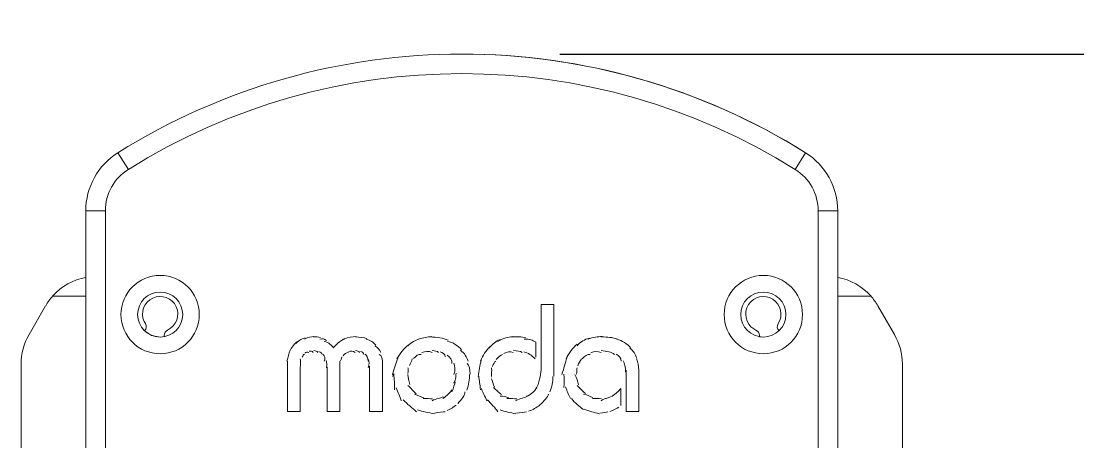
# Model space of a CAD drawing. Header units: inches. Extents: x 0.54 to 10.46, y 0.74 to 7.76.
# Drawn here: x 8.257 to 9.109, y 5.808 to 6.147 of the extents above; entities that cross this region are included whole.
import ezdxf

# ---------------------------------------------------------------- set-up
doc = ezdxf.new("R2010")
doc.units = ezdxf.units.IN
doc.header["$MEASUREMENT"] = 0

# ---------------------------------------------------------------- blocks, each defined once
blk = doc.blocks.new('block 119')
at = {"color": 7, "lineweight": 25, "true_color": 0xffffff}
blk.add_lwpolyline([(8.69113, 6.12048), (9.65013, 6.12048)], dxfattribs=at)
at = {"color": 7, "lineweight": 15, "true_color": 0xffffff}
for points in [[(8.33515, 6.041), (8.34353, 6.02763)], [(8.88913, 6.041), (8.88077, 6.02763)], [(8.325, 5.99418), (8.30923, 5.99418)], [(8.30923, 5.70238), (8.30923, 5.99418)], [(8.325, 5.99418), (8.325, 5.70238)], [(8.8993, 5.70238), (8.8993, 5.99418)], [(8.91508, 5.99418), (8.8993, 5.99418)], [(8.91508, 5.99418), (8.91508, 5.70238)], [(8.91509, 5.94059), (8.91509, 5.99418)], [(8.2635, 5.89449), (8.27692, 5.91774)], [(8.28263, 5.92562), (8.30923, 5.92562)], [(8.67609, 5.91868), (8.68636, 5.91868)], [(8.67609, 5.86626), (8.67609, 5.91868)], [(8.68636, 5.91868), (8.68636, 5.86107)], [(8.91508, 5.92562), (8.94166, 5.92562)], [(8.94738, 5.91774), (8.9608, 5.89449)], [(8.36917, 5.89251), (8.36223, 5.89389), (8.35665, 5.89754)], [(8.37232, 5.89384), (8.37232, 5.89279)], [(8.85196, 5.89384), (8.85196, 5.89279)], [(8.85515, 5.89251), (8.85196, 5.89279)], [(8.67179, 5.88854), (8.67179, 5.8763)], [(8.25716, 5.64881), (8.25716, 5.87081)], [(8.47171, 5.83249), (8.47171, 5.87326)], [(8.48198, 5.8677), (8.48198, 5.83249)], [(8.50367, 5.83249), (8.50367, 5.86842)], [(8.51394, 5.86915), (8.51394, 5.83249)], [(8.53792, 5.83249), (8.53792, 5.86915)], [(8.54821, 5.87326), (8.54821, 5.83249)], [(8.96714, 5.87081), (8.96714, 5.64881)], [(8.74459, 5.83249), (8.74459, 5.866)], [(8.75488, 5.86584), (8.75488, 5.83249), (8.74459, 5.83249)], [(8.7403, 5.85105), (8.7403, 5.83745)], [(8.48198, 5.83249), (8.47171, 5.83249)], [(8.51394, 5.83249), (8.50367, 5.83249)], [(8.54821, 5.83249), (8.53792, 5.83249)]]:
    blk.add_lwpolyline(points, dxfattribs=at)
for points in [[(8.88915, 6.04102), (8.71969, 6.14698), (8.50462, 6.14698), (8.33517, 6.04101)], [(8.88077, 6.02763), (8.71644, 6.1304), (8.50787, 6.1304), (8.34353, 6.02763)], [(8.88917, 6.04102), (8.80613, 6.09294), (8.71018, 6.12048), (8.61225, 6.12049)], [(8.33517, 6.04102), (8.31903, 6.03092), (8.30923, 6.01322), (8.30923, 5.99419)], [(8.91509, 5.99419), (8.91509, 6.01322), (8.90528, 6.03092), (8.88915, 6.04101)], [(8.91511, 5.99419), (8.91511, 6.01322), (8.9053, 6.03092), (8.88917, 6.04101)], [(8.34353, 6.02763), (8.33201, 6.02042), (8.325, 6.00779), (8.325, 5.99419)], [(8.89932, 5.99419), (8.89931, 6.00779), (8.89231, 6.02042), (8.88078, 6.02763)], [(8.30924, 5.94061), (8.29897, 5.9387), (8.28961, 5.93343), (8.28264, 5.92564)], [(8.94168, 5.92564), (8.93471, 5.93342), (8.92537, 5.93868), (8.91511, 5.9406)], [(8.28264, 5.92564), (8.28047, 5.92321), (8.27855, 5.92057), (8.27693, 5.91775)], [(8.9474, 5.91774), (8.94576, 5.92057), (8.94385, 5.92321), (8.94168, 5.92564)], [(8.35665, 5.89754), (8.35818, 5.89912), (8.35842, 5.90154), (8.35723, 5.90339)], [(8.86708, 5.90338), (8.86589, 5.90153), (8.86613, 5.8991), (8.86767, 5.89752)], [(8.2635, 5.89449), (8.25935, 5.8873), (8.25716, 5.87914), (8.25716, 5.87083)], [(8.3751, 5.89816), (8.37342, 5.89738), (8.37234, 5.8957), (8.37234, 5.89385)], [(8.4784, 5.88732), (8.48166, 5.89031), (8.48381, 5.89141), (8.48608, 5.89205)], [(8.48549, 5.89086), (8.48835, 5.89268), (8.49074, 5.89285), (8.49312, 5.89302)], [(8.49257, 5.89263), (8.49489, 5.89283), (8.49665, 5.89264), (8.49834, 5.89214)], [(8.51736, 5.89086), (8.52083, 5.8924), (8.52396, 5.89271), (8.52709, 5.89302)], [(8.52622, 5.89263), (8.53008, 5.89265), (8.53307, 5.89228), (8.5358, 5.89118)], [(8.57757, 5.89086), (8.5811, 5.89223), (8.58457, 5.89263), (8.58804, 5.89302)], [(8.58643, 5.89263), (8.59254, 5.89242), (8.59704, 5.89182), (8.60116, 5.89013)], [(8.64133, 5.88909), (8.64611, 5.89192), (8.64948, 5.89247), (8.65285, 5.89302)], [(8.65195, 5.89263), (8.65659, 5.89295), (8.66033, 5.89288), (8.66384, 5.89191)], [(8.71393, 5.89086), (8.71814, 5.89257), (8.72173, 5.8928), (8.72532, 5.89302)], [(8.72456, 5.89263), (8.72954, 5.89267), (8.73376, 5.89232), (8.7377, 5.89093)], [(8.85198, 5.89385), (8.85198, 5.8957), (8.8509, 5.89738), (8.84922, 5.89815)], [(8.96716, 5.87083), (8.96715, 5.87914), (8.96497, 5.8873), (8.96081, 5.89449)], [(8.47309, 5.88024), (8.4752, 5.88469), (8.47728, 5.88705), (8.47973, 5.88887)], [(8.49788, 5.89086), (8.50004, 5.89163), (8.50166, 5.89082), (8.50308, 5.88978)], [(8.50142, 5.88909), (8.50532, 5.88815), (8.50708, 5.88598), (8.50884, 5.8838)], [(8.50851, 5.88378), (8.51009, 5.88535), (8.51133, 5.88691), (8.51283, 5.88821)], [(8.51205, 5.88732), (8.51433, 5.88952), (8.51608, 5.89056), (8.51793, 5.89128)], [(8.53507, 5.89086), (8.53853, 5.89008), (8.541, 5.88825), (8.54306, 5.88603)], [(8.54216, 5.88555), (8.54468, 5.88429), (8.54605, 5.88231), (8.54686, 5.88014)], [(8.55986, 5.87492), (8.56246, 5.87963), (8.56544, 5.8831), (8.56889, 5.88593)], [(8.56872, 5.88555), (8.57161, 5.88817), (8.57462, 5.89), (8.57786, 5.89112)], [(8.6006, 5.88909), (8.60527, 5.88843), (8.60901, 5.88565), (8.612, 5.88223)], [(8.62716, 5.87315), (8.6293, 5.87791), (8.63171, 5.88165), (8.63475, 5.88477)], [(8.63424, 5.88378), (8.63715, 5.88723), (8.63994, 5.8893), (8.64303, 5.89061)], [(8.66258, 5.89086), (8.66658, 5.89116), (8.66919, 5.88985), (8.6718, 5.88855)], [(8.69623, 5.87492), (8.6987, 5.88015), (8.70162, 5.8839), (8.70521, 5.88674)], [(8.70508, 5.88555), (8.70804, 5.88898), (8.71129, 5.89066), (8.71471, 5.89161)], [(8.73696, 5.89086), (8.74163, 5.88955), (8.74528, 5.88715), (8.74814, 5.88404)], [(8.74758, 5.88378), (8.75039, 5.88158), (8.75216, 5.87868), (8.7532, 5.87558)], [(8.47132, 5.87315), (8.47218, 5.87629), (8.47264, 5.87931), (8.47392, 5.882)], [(8.48194, 5.87492), (8.48234, 5.87372), (8.48217, 5.87072), (8.48199, 5.86771)], [(8.48549, 5.87846), (8.48481, 5.87869), (8.4841, 5.87759), (8.48358, 5.87644)], [(8.48903, 5.88024), (8.48793, 5.88082), (8.48672, 5.88031), (8.48576, 5.8795)], [(8.49257, 5.88024), (8.49165, 5.88152), (8.49039, 5.88143), (8.48916, 5.88113)], [(8.49611, 5.88024), (8.49576, 5.8814), (8.49433, 5.8815), (8.49291, 5.8816)], [(8.49965, 5.87846), (8.49959, 5.87959), (8.49839, 5.88044), (8.49707, 5.88092)], [(8.50142, 5.87315), (8.50258, 5.87553), (8.50176, 5.8772), (8.50054, 5.87854)], [(8.51559, 5.87669), (8.51558, 5.87631), (8.51493, 5.87494), (8.51456, 5.87352)], [(8.5209, 5.88024), (8.51922, 5.88015), (8.51764, 5.87896), (8.51649, 5.87748)], [(8.52622, 5.88024), (8.52459, 5.88152), (8.52269, 5.88143), (8.52094, 5.88079)], [(8.52976, 5.88024), (8.52929, 5.88139), (8.52789, 5.8815), (8.52649, 5.8816)], [(8.5333, 5.87846), (8.53321, 5.87986), (8.53195, 5.88057), (8.53062, 5.88098)], [(8.53684, 5.87315), (8.53646, 5.87608), (8.53554, 5.87769), (8.53423, 5.87891)], [(8.5457, 5.87846), (8.54768, 5.87798), (8.54795, 5.87563), (8.54822, 5.87327)], [(8.55632, 5.86253), (8.55824, 5.86732), (8.55886, 5.87174), (8.56066, 5.87568)], [(8.57226, 5.87492), (8.5719, 5.87353), (8.57077, 5.87161), (8.57005, 5.86956)], [(8.57934, 5.87846), (8.57751, 5.87907), (8.57518, 5.87734), (8.57335, 5.87521)], [(8.5882, 5.88024), (8.58545, 5.88134), (8.58264, 5.88107), (8.58007, 5.88007)], [(8.59351, 5.88024), (8.59259, 5.88131), (8.59042, 5.88146), (8.58825, 5.8816)], [(8.59882, 5.87669), (8.59868, 5.87916), (8.59672, 5.88016), (8.59466, 5.88074)], [(8.60414, 5.87138), (8.60455, 5.87402), (8.60266, 5.87619), (8.60044, 5.87785)], [(8.61122, 5.88201), (8.61435, 5.87954), (8.61625, 5.87644), (8.61734, 5.87312)], [(8.64487, 5.87846), (8.64379, 5.87829), (8.64163, 5.87656), (8.63995, 5.87445)], [(8.65372, 5.88024), (8.65124, 5.88108), (8.6486, 5.88056), (8.64619, 5.87942)], [(8.66081, 5.88024), (8.65949, 5.88128), (8.65669, 5.88144), (8.65389, 5.8816)], [(8.67143, 5.87492), (8.66866, 5.87802), (8.66552, 5.87973), (8.66214, 5.8806)], [(8.69268, 5.86253), (8.69483, 5.86725), (8.69529, 5.87183), (8.697, 5.876)], [(8.70862, 5.87492), (8.70761, 5.87341), (8.7064, 5.87144), (8.70571, 5.86932)], [(8.71571, 5.87846), (8.71351, 5.87894), (8.71107, 5.87725), (8.70913, 5.87511)], [(8.72456, 5.88024), (8.7217, 5.88128), (8.71882, 5.88096), (8.71616, 5.87995)], [(8.73519, 5.87846), (8.7329, 5.88076), (8.72873, 5.88118), (8.72457, 5.8816)], [(8.7405, 5.87315), (8.74094, 5.8757), (8.73884, 5.87756), (8.73653, 5.87881)], [(8.7529, 5.87492), (8.75424, 5.87247), (8.75456, 5.86916), (8.75488, 5.86585)], [(8.50319, 5.86784), (8.50359, 5.87024), (8.50349, 5.87205), (8.50303, 5.87379)], [(8.51382, 5.87315), (8.51418, 5.8721), (8.51407, 5.87063), (8.51396, 5.86915)], [(8.53684, 5.86784), (8.53775, 5.87092), (8.53757, 5.87269), (8.53701, 5.87439)], [(8.56872, 5.86784), (8.56934, 5.86751), (8.56906, 5.86532), (8.56877, 5.86314)], [(8.60591, 5.86253), (8.60721, 5.86634), (8.60682, 5.8691), (8.60568, 5.87157)], [(8.61653, 5.87138), (8.61843, 5.86979), (8.61872, 5.86623), (8.61901, 5.86268)], [(8.62539, 5.86076), (8.6262, 5.86548), (8.62655, 5.86982), (8.62793, 5.87387)], [(8.63601, 5.86784), (8.63642, 5.86689), (8.63628, 5.86477), (8.63613, 5.86266)], [(8.63956, 5.87315), (8.63862, 5.87279), (8.63759, 5.8709), (8.637, 5.8689)], [(8.67143, 5.85013), (8.67506, 5.85609), (8.67558, 5.86118), (8.6761, 5.86628)], [(8.70508, 5.86784), (8.70501, 5.8672), (8.70483, 5.86493), (8.70464, 5.86266)], [(8.74404, 5.8643), (8.74408, 5.86862), (8.74356, 5.87123), (8.74225, 5.87347)], [(8.55632, 5.86253), (8.55759, 5.86273), (8.5576, 5.86282), (8.55762, 5.86291)], [(8.55632, 5.86076), (8.55743, 5.86247), (8.5575, 5.86256), (8.55755, 5.86266)], [(8.55809, 5.85013), (8.55817, 5.855), (8.55776, 5.85869), (8.55735, 5.86239)], [(8.56872, 5.86253), (8.56907, 5.86013), (8.56937, 5.85712), (8.57038, 5.85428)], [(8.60591, 5.85544), (8.60739, 5.85888), (8.60749, 5.86123), (8.60759, 5.86359)], [(8.61831, 5.86253), (8.61845, 5.85829), (8.6179, 5.8539), (8.61631, 5.84987)], [(8.62716, 5.85013), (8.62688, 5.85433), (8.62637, 5.85774), (8.62586, 5.86114)], [(8.63601, 5.86253), (8.63614, 5.8622), (8.63614, 5.86174), (8.63617, 5.86128)], [(8.63601, 5.86076), (8.63619, 5.86092), (8.63622, 5.86056), (8.63626, 5.8602)], [(8.63601, 5.85898), (8.63676, 5.85745), (8.63727, 5.8547), (8.63854, 5.8523)], [(8.6856, 5.86076), (8.68565, 5.8567), (8.68493, 5.8523), (8.68313, 5.84833)], [(8.69445, 5.8519), (8.69489, 5.85567), (8.69463, 5.85917), (8.69437, 5.86268)], [(8.70331, 5.86253), (8.70494, 5.85969), (8.70523, 5.85673), (8.70635, 5.85406)], [(8.56341, 5.84128), (8.56257, 5.84488), (8.56058, 5.84809), (8.55938, 5.85154)], [(8.56872, 5.85367), (8.57139, 5.85145), (8.57309, 5.84879), (8.5754, 5.84684)], [(8.59705, 5.84305), (8.6002, 5.84556), (8.60261, 5.84761), (8.60427, 5.85009)], [(8.60414, 5.84836), (8.60559, 5.85205), (8.60644, 5.85429), (8.60691, 5.85658)], [(8.63247, 5.84128), (8.63075, 5.84484), (8.62907, 5.84788), (8.62797, 5.85111)], [(8.63778, 5.8519), (8.6398, 5.8499), (8.64184, 5.84785), (8.64416, 5.84633)], [(8.66435, 5.84482), (8.66855, 5.84654), (8.67096, 5.84899), (8.67255, 5.85175)], [(8.69977, 5.84305), (8.69851, 5.84592), (8.69683, 5.84904), (8.69586, 5.85236)], [(8.70508, 5.85367), (8.70748, 5.8514), (8.70943, 5.84903), (8.71175, 5.84718)], [(8.73342, 5.84482), (8.73659, 5.84714), (8.73845, 5.8491), (8.74031, 5.85106)], [(8.5758, 5.83242), (8.57211, 5.83564), (8.56819, 5.83853), (8.56504, 5.84208)], [(8.57403, 5.84659), (8.57722, 5.84532), (8.57941, 5.84423), (8.58169, 5.84363)], [(8.58112, 5.84305), (8.58398, 5.84302), (8.58635, 5.8429), (8.58873, 5.84278)], [(8.5882, 5.84128), (8.59175, 5.84302), (8.59477, 5.84326), (8.59749, 5.84442)], [(8.61476, 5.84836), (8.61472, 5.84585), (8.6121, 5.84217), (8.60888, 5.83912)], [(8.64133, 5.83242), (8.63914, 5.83578), (8.63564, 5.83869), (8.63291, 5.84213)], [(8.6431, 5.84482), (8.64599, 5.84512), (8.64799, 5.84425), (8.65008, 5.84371)], [(8.64841, 5.84305), (8.65216, 5.84318), (8.65433, 5.84298), (8.65649, 5.84278)], [(8.65549, 5.84128), (8.65971, 5.84322), (8.66293, 5.84365), (8.66575, 5.84509)], [(8.68206, 5.84659), (8.68134, 5.84437), (8.67848, 5.84082), (8.67506, 5.83796)], [(8.71039, 5.83419), (8.70678, 5.83643), (8.70334, 5.83952), (8.70064, 5.8431)], [(8.71039, 5.84659), (8.71358, 5.84572), (8.71564, 5.84458), (8.71783, 5.8439)], [(8.71748, 5.84305), (8.72002, 5.84323), (8.72233, 5.84301), (8.72464, 5.84278)], [(8.72456, 5.84128), (8.72635, 5.84292), (8.72806, 5.84306), (8.72971, 5.84351)], [(8.7281, 5.84305), (8.73136, 5.84396), (8.73293, 5.84471), (8.73436, 5.84566)], [(8.58997, 5.83065), (8.58549, 5.83182), (8.58077, 5.83228), (8.57644, 5.83396)], [(8.59882, 5.83242), (8.59712, 5.83223), (8.59366, 5.8318), (8.59021, 5.83137)], [(8.60768, 5.83773), (8.60636, 5.83671), (8.60346, 5.83469), (8.60029, 5.83346)], [(8.65549, 5.83065), (8.65141, 5.83186), (8.64702, 5.83236), (8.64307, 5.83407)], [(8.66435, 5.83242), (8.66279, 5.83182), (8.65929, 5.8316), (8.6558, 5.83137)], [(8.67497, 5.83773), (8.67237, 5.83571), (8.66932, 5.83388), (8.66606, 5.83286)], [(8.72279, 5.83065), (8.7191, 5.83202), (8.71466, 5.83268), (8.71072, 5.83455)], [(8.72987, 5.83242), (8.72893, 5.83175), (8.72624, 5.83156), (8.72354, 5.83137)], [(8.73873, 5.83596), (8.73746, 5.83551), (8.73461, 5.83354), (8.73143, 5.83254)]]:
    blk.add_open_spline(points, degree=3, dxfattribs=at)
for points in [[(8.33761, 5.91068), (8.33761, 5.89324), (8.35174, 5.87911), (8.36916, 5.87911), (8.38659, 5.87911), (8.40072, 5.89324), (8.40072, 5.91067), (8.40072, 5.9281), (8.38659, 5.94222), (8.36916, 5.94222), (8.35174, 5.94222), (8.33761, 5.9281), (8.33761, 5.91067)], [(8.82359, 5.91068), (8.82359, 5.89324), (8.83772, 5.87911), (8.85515, 5.87911), (8.87258, 5.87911), (8.8867, 5.89324), (8.8867, 5.91067), (8.8867, 5.9281), (8.87258, 5.94222), (8.85515, 5.94222), (8.83772, 5.94222), (8.82359, 5.9281), (8.82359, 5.91067)], [(8.35102, 5.91068), (8.35102, 5.90065), (8.35914, 5.89252), (8.36916, 5.89252), (8.37918, 5.89252), (8.38731, 5.90065), (8.38731, 5.91067), (8.38731, 5.92069), (8.37918, 5.92881), (8.36916, 5.92881), (8.35914, 5.92881), (8.35102, 5.92069), (8.35102, 5.91067)], [(8.3751, 5.89816), (8.38223, 5.90142), (8.38536, 5.90985), (8.38209, 5.91698), (8.37882, 5.92411), (8.37039, 5.92724), (8.36326, 5.92397), (8.35614, 5.9207), (8.35301, 5.91228), (8.35627, 5.90515), (8.35655, 5.90454), (8.35687, 5.90395), (8.35723, 5.90339)], [(8.83701, 5.91068), (8.83701, 5.90065), (8.84513, 5.89252), (8.85515, 5.89252), (8.86517, 5.89252), (8.87329, 5.90065), (8.87329, 5.91067), (8.87329, 5.92069), (8.86517, 5.92881), (8.85515, 5.92881), (8.84513, 5.92881), (8.83701, 5.92069), (8.83701, 5.91067)], [(8.86708, 5.90338), (8.87132, 5.90999), (8.86941, 5.91877), (8.86281, 5.92301), (8.85621, 5.92725), (8.84742, 5.92534), (8.84319, 5.91874), (8.83895, 5.91214), (8.84086, 5.90335), (8.84746, 5.89912), (8.84802, 5.89875), (8.84861, 5.89843), (8.84922, 5.89815)]]:
    blk.add_open_spline(points, degree=3, knots=[0, 0, 0, 0, 1, 1, 1, 2, 2, 2, 3, 3, 3, 4, 4, 4, 4], dxfattribs=at)

msp = doc.modelspace()

# ---------------------------------------------------------------- block references
msp.add_blockref('block 119', (0, 0))

doc.saveas('drawing.dxf')
